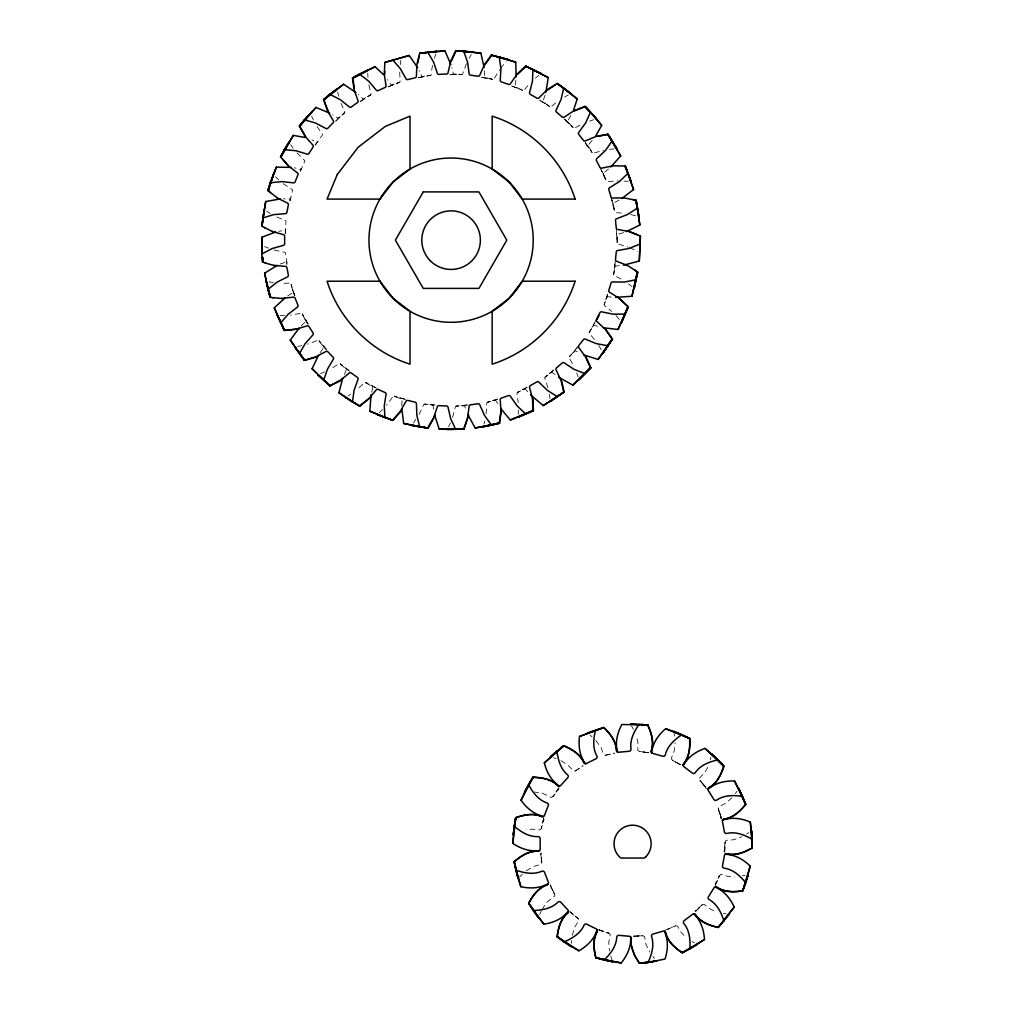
<?xml version="1.0" encoding="UTF-8"?>
<svg xmlns="http://www.w3.org/2000/svg" width="1014" height="1014" viewBox="0 0 1014 1014"><rect width="100%" height="100%" fill="white"/><g stroke="black" fill="none" stroke-linecap="round" stroke-linejoin="round"><path stroke-width="0.75" stroke-dasharray="5 3.75" d="M399.731 72.133L400.086 81.919L388.362 86.836M484.464 70.701L484.806 77.356L493.742 79.472L499.572 69.725M518.23 414.409L518.357 410.036M724.744 852.482L725.137 842.102L726.062 840.353L733.921 839.719L741.982 836.74M285.568 233.524L285.973 220.811L275.491 216.426M285.188 233.499L285.428 229.113L284.503 230.533L278.609 231.243M571.516 943.286L571.655 940.586M724.642 851.126L725.137 842.102L724.097 851.545M486.099 413.864L486.821 402.52L498.026 398.882M401.772 405.676L402.051 399.009L393.369 396.068L386.626 405.207M400.277 64.655L400.822 60.308M615.321 260.966L613.635 275.111L623.635 280.472M615.042 263.957L613.597 274.224L615.308 266.086L621.95 265.427M572.276 935.301L574.748 927.075L578.981 920.408L578.145 918.621L570.083 911.814M432.458 65.454L430.963 75.125L418.516 77.736M515.923 80.081L515.011 86.684L522.514 90.271L524.213 90.157L529.866 83.11M484.033 423.966L484.679 421.114M543.605 818.26L541.311 828.387L540.082 829.946L532.236 829.122L526.279 829.832M290.156 200.873L292.615 189.922L283.16 183.623M543.821 818.146L541.311 828.387L544.074 819.312M710.269 759.79L710.915 757.154M289.801 200.823L290.511 197.958L289.332 199.188L283.413 198.769M452.586 417.35L455.451 406.348L467.124 404.941M371.694 392.152L372.873 386.866L364.901 382.329L356.56 390.022M434.41 58.216L435.767 54.046M607.462 294.554L604.078 305.239L611.708 311.374M607.563 294.554L604.205 304.365L607.437 296.696L614.078 297.305M466.44 63.629L462.549 74.301L449.836 74.504M545.05 95.24L542.896 101.552L549.588 106.495L551.274 106.698L558.169 100.855M715.377 885.184L719.484 875.652L720.979 874.347L728.546 876.603L734.529 876.996M448.657 426.881L450.406 422.863M300.499 171.138L304.986 160.833L296.899 152.861M539.689 914.501L541.349 910.813M715.136 885.26L719.484 875.652L715.098 884.069M300.144 171.024L301.399 168.337L300.005 169.313L294.275 167.779M419.036 414.422L423.915 404.18L434.081 404.903M707.772 767.332L704.755 772.503L699.368 778.27L699.863 780.184L706.403 788.816M344.367 374.381L346.522 369.413L339.551 363.443L329.905 369.426M469.152 58.343L471.269 54.515M595.75 320.652L588.995 333.01L595.332 340.489M594.445 323.187L589.286 332.186L593.912 325.266L599.135 326.698M541.907 909.583L546.964 902.143L554.912 895.869L550.019 883.891M570.781 115.634L567.472 121.427L573.1 127.549L574.723 128.068L582.594 123.645M558.828 787.84L553.023 796.459L551.324 797.46L542.173 793.138L534.568 792.035M413.37 423.041L415.841 419.428M559.069 787.815L553.023 796.459L558.891 788.981M735.365 793.518L736.912 791.3M315.43 145.091L322.642 134.609L316.203 125.254M315.075 144.926L317.699 141.301L316.14 141.998L311.944 139.945M320.107 352.733L323.948 347.282L318.244 340.108L307.622 344.152M500.422 68.407L506.037 61.689M578.804 345.533L568.93 357.435L573.734 365.965M577.105 347.688L569.374 356.674L575.217 350.755L580.084 353.151M732.057 797.688L725.618 803.392L718.52 806.814L718.292 808.779L721.271 819.185M592.176 140.54L587.841 145.598L592.848 153.291L603.799 150.262M695.858 911.231L702.106 904.894L703.957 904.222L710.206 909.038L715.643 911.573M379.439 412.597L382.544 409.517M519.434 877.11L522.337 874.271M695.655 911.218L702.106 904.894L694.97 911.155M335.875 121.135L344.937 112.212L340.958 103.263M335.621 121.046L344.418 112.922L338.042 118.258L332.415 114.683M301.171 325.912L305.975 321.286L301.728 313.161L290.536 315.126M553.669 369.983L544.607 377.614L548.143 388.413M535.43 78.078L538.814 75.302M553.314 370.516L545.19 376.954L552.047 372.252L556.369 375.522M526.342 870.773L533.719 866.362L541.337 864.296L541.21 852.939M608.489 169.046L603.267 173.191L606.727 181.683L618.046 180.796M561.046 760.703L568.296 765.342L573.544 771.223L575.496 770.906L582.797 765.824M575.496 770.906L582.999 765.874M746.57 834.04L748.814 832.532M348.094 395.916L350.514 394.294M360.477 101.476L371.061 94.429L368.564 83.351M360.236 101.387L370.427 95.037L363.151 99.068L358.297 94.492M287.659 295.987L293.249 292.362L291.043 284.338L289.852 283.134L280.815 283.464M564.583 96.964L568.436 94.885M527.229 387.082L516.899 392.836L518.192 402.533M526.798 387.513L517.596 392.291L525.227 388.97L529.612 393.99M667.212 929.534L675.324 925.871L677.301 925.921L681.383 932.677L685.54 936.987M619.098 200.113L613.191 203.193L614.611 211.394L615.688 212.712L624.713 213.232M664.398 930.599L675.324 925.871M320.475 373.621L324.505 371.91M388.121 86.748L399.351 82.388L391.442 84.973L387.551 79.561M280.041 264.046L285.682 262.246L286.328 260.674L286.937 264.996M589.628 121.034L593.798 119.715M497.544 399.174L487.607 402.127L495.719 400.315L499.078 406.069M595.89 740.474L600.972 747.407L603.723 754.796L605.662 755.202L614.307 753.098M623.635 232.637L617.247 234.538L617.311 243.715L628.148 247.099M605.662 755.202L614.484 753.212M742.387 875.868L745.024 875.272M297.584 346.484L301.868 345.571M418.262 77.647L430.139 75.454L421.887 76.494L419.086 70.435M609.668 149.4L614.015 148.906M468.088 404.941L456.287 406.107L464.602 405.866L466.478 410.949M633.889 936.252L642.775 935.77L644.612 936.518L645.969 944.288L649.682 952.045M633.851 936.112L642.775 935.77L633.75 936.099M280.232 315.506L284.617 315.43M449.595 74.415L461.687 74.466L453.385 73.921L451.788 67.444M623.978 181.05L628.338 181.392M435.12 405.042L424.79 404.092L433.003 405.423L433.878 410.771M648.301 752.616L639.479 751.45L637.819 750.373L637.907 742.489L636.653 736.633M648.314 752.768L639.479 751.45L648.415 752.781M723.375 913.373L726.049 913.766M269.065 281.816L273.374 282.564M481.206 77.254L492.855 79.46L480.966 77.178M274.173 250.078L285.289 252.41L287.304 264.971M630.632 214.461L636.26 215.995M404.687 399.174L394.243 396.157L405.625 399.453M598.982 930.015L608.856 933.235L610.289 934.604L608.755 942.336L609.414 950.917M599.008 929.838L608.856 933.235L598.894 929.787M553.581 757.788L556.141 758.662M264.464 246.605L268.558 248.164M512.666 86.367L522.514 90.271L511.5 85.898M629.631 247.606L637.489 251.472M376.295 387.969L365.75 382.57L375.408 387.551M680.166 764.442L672.358 760.183L671.205 758.573L674.133 751.247L675.058 742.704M692.106 941.461L694.451 942.805M266.619 211.178L270.345 213.472M539.359 100.031L549.588 106.495L539.6 100.12M628.49 283.907L631.976 286.544M349.678 371.149L340.336 363.849L350.084 371.58M570.096 912.055L578.145 918.621L570.172 911.903M589.971 735.049L592.037 736.798M275.44 176.791L278.66 179.744M564.506 119.399L573.1 127.549L562.149 116.99M616.018 315.595L619.934 319.942M326.419 349.716L323.58 346.484L326.191 349.703M326.723 349.589L318.928 340.653L327.928 351.845M705.731 787.13L699.863 780.184L705.579 787.194M652.788 956.367L654.499 958.458M585.344 142.835L588.133 146.434L585.306 142.759M290.6 144.685L293.211 148.209M705.833 787.764L703.222 784.152L705.871 787.967M585.306 143.05L592.214 152.683L583.418 140.325M598.767 345.444L601.784 350.451M307.939 324.163L305.759 320.437L307.686 324.138M308.256 324.074L302.299 313.82L308.978 326.597M550.387 886.16L554.772 893.892L550.45 885.957M631.481 725.809L633.42 729.37M311.577 116.04L313.465 119.994M599.882 167.247L606.22 180.961L601.264 170.2M576.674 372.86L578.183 376.98M294.96 295.518L291.043 284.338L295.15 298.23M294.605 295.581L293.185 291.474L294.364 295.53M721.246 817.373L718.292 808.779L721.081 817.385M610.758 956.063L612 959.916M721.119 818.006L719.978 813.697L721.081 818.197M337.586 91.881L338.701 96.115M610.948 196.817L614.611 211.394L611.784 199.885M549.284 394.231L549.994 398.553M540.614 853.598L541.92 862.407L540.754 853.433M674.171 733.376L674.513 736.05M367.702 73.071L367.981 77.444M616.309 229.43L617.108 242.866L616.575 232.498M680.128 764.594L672.358 760.183L680.217 764.645M567.929 122.187L564.506 119.158L567.929 122.187M603.406 174.053L601.289 169.972L603.406 174.053M613.153 204.08L611.835 199.72L613.153 204.08"/><path stroke-width="1.5" d="M501.41 408.49L499.649 423.193L491.803 425.094L475.211 427.984L468.024 415.043M500.815 408.667L510.321 420.024L532.946 410.531L532.464 398.844L529.701 387.918A1.698 1.698 0 0 1 530.398 385.612L536.862 381.885A1.698 1.698 0 0 1 539.194 382.43L547.281 390.289L557.168 396.55L543.289 405.562L530.715 395.105M510.321 420.024L533.415 410.695L532.92 399.009M632.926 199.466L635.765 200.214L637.299 208.136L627.501 214.512L616.981 218.606A1.698 1.698 0 0 0 615.523 220.507L616.233 227.935A1.698 1.698 0 0 0 618.033 229.519L629.124 231.547L640.417 236.123L639.302 261.004L623.496 265.174M384.724 74.25L384.826 71.335M558.955 786.078A1.977 1.977 0 0 1 558.017 785.685C551.451 779.145 541.831 777.687 532.971 777.332L528.522 784.57C532.743 792.39 538.459 800.173 547.281 803.05A1.977 1.977 0 0 1 548.219 805.686L544.48 815.37A1.977 1.977 0 0 1 542.021 816.701C533.554 812.898 524.086 814.85 515.708 817.804L514.161 826.156C520.93 831.924 529.067 837.12 538.333 836.613A1.977 1.977 0 0 1 540.158 838.73L540.183 849.124A1.977 1.977 0 0 1 538.358 851.253C529.093 850.771 520.968 855.993 514.225 861.786L515.796 870.126C524.187 873.067 533.656 874.968 542.122 871.14A1.977 1.977 0 0 1 544.581 872.458L548.359 882.142A1.977 1.977 0 0 1 547.421 884.778C538.611 887.681 532.92 895.489 528.725 903.322L533.212 910.534C542.097 910.242 551.616 908.607 558.118 901.978A1.977 1.977 0 0 1 560.894 902.321L567.903 909.976A1.977 1.977 0 0 1 567.992 912.777C560.818 918.659 558.334 928 557.256 936.822L564.038 941.93C572.213 938.444 580.502 933.476 584.178 924.945A1.977 1.977 0 0 1 586.891 924.261L596.194 928.875A1.977 1.977 0 0 1 597.284 931.448C592.721 939.534 593.786 949.142 595.953 957.748L604.129 960.068C610.491 953.857 616.423 946.227 616.766 936.949A1.977 1.977 0 0 1 619.047 935.339L629.39 936.277A1.977 1.977 0 0 1 631.342 938.28C630.011 947.469 634.472 956.037 639.606 963.287L648.06 962.489C651.761 954.402 654.537 945.149 651.508 936.378A1.977 1.977 0 0 1 653.041 934.046L663.029 931.182A1.977 1.977 0 0 1 665.577 932.348C667.643 941.398 674.906 947.773 682.308 952.678L689.913 948.876C690.433 940.016 689.672 930.383 683.677 923.285A1.977 1.977 0 0 1 684.273 920.56L692.549 914.286A1.977 1.977 0 0 1 695.338 914.451C700.547 922.144 709.61 925.465 718.305 927.366L734.212 907.074C730.334 898.543 724.173 890.913 715.453 887.161M639.302 261.004L640.417 236.123M516.177 76.963L515.72 62.171L499.192 56.961L500.929 68.534L500.282 79.789A1.698 1.698 0 0 0 501.398 81.919L508.445 84.352A1.698 1.698 0 0 0 510.638 83.376L517.102 74.123L525.607 66.113L548.244 77.609L545.887 92.223M539.296 850.493C529.904 851.887 520.651 848.655 512.856 843.445L514.161 826.156M512.856 843.445L515.758 817.601C524.137 814.66 533.605 812.734 542.072 816.549A1.977 1.977 0 0 0 543.098 816.574M371.339 396.715L359.919 406.132L352.479 401.937L354.076 390.352L357.866 379.73A1.698 1.698 0 0 0 357.384 377.373L351.313 373.051A1.698 1.698 0 0 0 348.93 373.367L340.134 380.427L329.702 385.726L312.084 368.741L318.459 355.394M264.768 227.694L261.789 226.021L265.719 201.507L280.295 198.959M262.626 222.167L263.006 218.149M724.009 921.08C721.296 912.613 717.113 903.905 708.963 899.469A1.977 1.977 0 0 1 708.52 896.706L713.97 887.858A1.977 1.977 0 0 1 716.644 887.009C724.275 892.295 733.933 892.13 742.717 890.761L745.772 882.826C740.182 875.919 733.135 869.315 723.92 868.111A1.977 1.977 0 0 1 722.526 865.69L724.414 855.486A1.977 1.977 0 0 1 726.594 853.725C735.619 855.905 744.555 852.254 752.249 847.805L752.236 839.313C744.529 834.89 735.568 831.265 726.556 833.483A1.977 1.977 0 0 1 724.364 831.721L722.437 821.517A1.977 1.977 0 0 1 723.831 819.097C733.033 817.867 740.068 811.238 745.632 804.305L742.552 796.383C733.756 795.052 724.097 794.913 716.492 800.223A1.977 1.977 0 0 1 713.818 799.387L708.342 790.565A1.977 1.977 0 0 1 708.761 787.802C716.898 783.328 721.055 774.607 723.743 766.128L718.001 759.866C709.331 761.793 700.268 765.152 695.097 772.858A1.977 1.977 0 0 1 692.309 773.036L684.006 766.799A1.977 1.977 0 0 1 683.398 764.062C689.381 756.951 690.103 747.318 689.545 738.446L681.928 734.681C674.538 739.599 667.301 746.012 665.26 755.062A1.977 1.977 0 0 1 662.725 756.241L652.724 753.415A1.977 1.977 0 0 1 651.178 751.082C654.182 742.299 651.368 733.059 647.654 724.985L639.188 724.224C634.08 731.487 629.643 740.068 631.012 749.257A1.977 1.977 0 0 1 629.073 751.273L618.73 752.249A1.977 1.977 0 0 1 616.449 750.626C616.068 741.348 610.111 733.743 603.723 727.57L579.514 736.443C578.31 745.734 579.552 755.468 584.989 763.25M617.285 751.488C615.029 742.273 617.387 732.754 621.861 724.516L647.857 725.01C651.571 733.084 654.36 742.337 651.343 751.121A1.977 1.977 0 0 0 651.964 752.996M417.616 67.684L409.238 55.478L384.902 62.412L384.268 74.085L385.979 85.239A1.698 1.698 0 0 1 385.067 87.458L378.285 90.563A1.698 1.698 0 0 1 376.004 89.79L368.703 81.196L359.463 74.022L352.479 78.053L354.076 89.65L357.866 100.272A1.698 1.698 0 0 1 357.384 102.629L351.313 106.952A1.698 1.698 0 0 1 348.93 106.635L340.134 99.575L329.702 94.277L323.605 99.562L327.357 110.64L333.099 120.349A1.698 1.698 0 0 1 333.074 122.757L327.928 128.157A1.698 1.698 0 0 1 325.532 128.284L315.557 123.024L304.314 119.791L299.32 126.142L305.113 136.307L312.578 144.761A1.698 1.698 0 0 1 313.009 147.119L308.978 153.393A1.698 1.698 0 0 1 306.646 153.976L295.86 150.706L284.212 149.666L280.51 156.828L288.115 165.726L297.051 172.608A1.698 1.698 0 0 1 297.926 174.839L295.15 181.772A1.698 1.698 0 0 1 292.97 182.786L281.753 181.607L270.117 182.786L267.848 190.531L277.456 197.983M262.601 223.131L263.146 218.568M263.513 215.526L264.236 209.442L261.789 226.021M597.018 930.269C594.09 939.306 587.068 946.151 578.931 950.802L557.092 936.695C558.194 927.873 560.691 918.545 567.878 912.663A1.977 1.977 0 0 0 568.36 911.763M515.708 817.804L513.185 834.953L515.758 817.601M263.501 215.12L265.719 201.507M352.479 401.937L338.929 392.735L342.669 378.412M371.061 394.89L369.831 411.202L392.988 420.392L400.695 411.595M634.929 270.117L637.299 271.866L634.181 288.496L637.755 272.031L627.501 265.478L616.981 261.397A1.698 1.698 0 0 1 615.523 259.495L616.233 252.068A1.698 1.698 0 0 1 618.033 250.471L629.124 248.443L639.961 244.032M615.637 297.356L631.963 296.253L637.299 271.866M637.755 272.031L631.963 296.253M468.645 414.979L464.133 429.074L451.471 429.378M475.211 427.984L499.192 423.028L500.929 411.469L500.282 400.2A1.698 1.698 0 0 1 501.398 398.084L508.445 395.637A1.698 1.698 0 0 1 510.638 396.613L517.102 405.866L525.607 413.889M417.654 63.261L419.289 56.15M595.56 729.903C593.418 738.534 592.391 748.142 596.98 756.203A1.977 1.977 0 0 1 595.89 758.789L586.612 763.428A1.977 1.977 0 0 1 583.887 762.756C580.185 754.239 571.883 749.295 563.695 745.835L544.328 762.87C546.571 771.958 551.236 780.59 559.12 785.888M745.772 882.826L750.221 866.083C743.528 859.53 735.011 854.65 725.53 854.295M750.221 866.083L742.628 890.951C733.844 892.307 724.186 892.459 716.568 887.149A1.977 1.977 0 0 0 715.567 886.933M548.244 77.609L532.946 69.459L532.464 81.145L529.701 92.084A1.698 1.698 0 0 0 530.398 94.378L536.862 98.117A1.698 1.698 0 0 0 539.194 97.559L547.281 89.701L557.168 83.44L577.245 98.941L573.556 110.032M323.605 380.44L327.357 369.362L333.099 359.64A1.698 1.698 0 0 0 333.074 357.245L327.928 351.845A1.698 1.698 0 0 0 325.532 351.706L315.557 356.979L304.314 360.198L290.257 340.121L299.054 328.206M270.497 192.647L268.304 190.695L269.065 188.11M630.67 937.278C631.202 946.759 627.134 955.682 621.214 962.958L604.129 960.068M450.862 64.465L444.943 50.89L419.695 53.184L416.868 64.528L416.437 75.796A1.698 1.698 0 0 1 415.119 77.812L407.882 79.561A1.698 1.698 0 0 1 405.79 78.382L400.238 68.559L392.519 59.775M268.304 190.695L273.425 174.636L267.848 190.531M683.449 765.266C687.986 756.926 696.149 751.488 704.996 748.421L723.869 766.292C721.169 774.759 716.999 783.48 708.862 787.929A1.977 1.977 0 0 0 708.216 788.727M742.717 890.761L748.345 874.372L742.628 890.951M270.573 182.951L276.378 167.133L291.17 167.386M577.245 98.941L563.733 88.117L561.046 99.511L556.268 109.715A1.698 1.698 0 0 0 556.521 112.11L562.149 116.99A1.698 1.698 0 0 0 564.557 116.902L573.987 110.716L584.863 106.432L590.44 112.275L585.648 122.935L579.019 132.061A1.698 1.698 0 0 0 578.804 134.456L583.418 140.325A1.698 1.698 0 0 0 585.788 140.68L596.219 136.396L607.716 134.254L620.695 155.941L610.821 166.955M635.765 279.788L624.294 282.069L613.026 281.968A1.698 1.698 0 0 0 610.948 283.185L608.844 290.346A1.698 1.698 0 0 0 609.934 292.488L619.478 298.496L627.894 306.621L621.734 322.275L628.35 306.773L617.399 296.81M270.117 182.786L276.378 167.133M603.368 327.801L618.071 329.461L627.894 306.621M628.35 306.773L618.071 329.461M435.247 415.144L428.136 428.123L420.151 426.983L403.673 423.484L401.81 408.807M434.626 415.081L439.227 429.15L463.677 428.909L467.568 417.882L469.064 406.703A1.698 1.698 0 0 1 470.559 404.827L477.949 403.775A1.698 1.698 0 0 1 479.914 405.144L484.502 415.448L491.346 424.929M451.141 61.474L456.072 50.865L462.79 51.182M543.162 816.333C533.909 814.242 526.443 807.892 521.057 800.211L528.522 784.57M521.057 800.211L533.098 777.168C541.945 777.485 551.578 778.967 557.915 785.812A1.977 1.977 0 0 0 560.691 785.47L567.675 777.776A1.977 1.977 0 0 0 567.751 774.988C560.552 769.119 558.042 759.79 556.927 750.968M574.444 110.868L585.332 106.597L590.896 112.427L601.695 125.368L595.979 135.559M299.32 353.861L305.113 343.695L312.578 335.241A1.698 1.698 0 0 0 313.009 332.884L308.978 326.597A1.698 1.698 0 0 0 306.646 326.014L295.86 329.297L284.212 330.336L274.249 307.876L285.137 297.837M651.647 752.198C652.877 742.78 658.517 734.757 665.666 728.698L681.928 734.681M596.916 319.537L598.97 315.557M484.122 67.596L480.877 53.146L455.616 50.7L450.685 61.309L448.137 72.298A1.698 1.698 0 0 1 446.464 74.022L439.011 74.377A1.698 1.698 0 0 1 437.186 72.818L433.599 62.12L427.68 52.031M568.17 911.586C562.174 918.95 553.162 922.791 543.884 924.185L528.624 903.144C532.832 895.311 538.535 887.516 547.357 884.626M282.437 154.305L280.967 156.993L293.35 135.382L304.872 137.448M283.907 151.606L289.041 142.201L280.51 156.828M532.971 777.332L524.428 792.416L533.098 777.168M612.076 141.035L605.358 150.604L597.119 158.311A1.698 1.698 0 0 0 596.46 160.618L599.882 167.247A1.698 1.698 0 0 0 602.139 168.058L613.204 165.814L625.359 166.043L633.573 189.555L621.785 198.503M624.89 314.112L613.204 314.175L602.139 311.944A1.698 1.698 0 0 0 599.882 312.743L596.46 319.372A1.698 1.698 0 0 0 597.119 321.692L605.358 329.385L612.076 338.955L603.102 353.075L612.545 339.12L605.814 329.55M284.212 149.666L293.35 135.382M584.026 355.039L598.159 359.45L612.076 338.955M612.545 339.12L598.159 359.45M403.673 423.484L427.68 427.971L433.599 417.869L437.186 407.184A1.698 1.698 0 0 1 439.011 405.625L446.464 405.98A1.698 1.698 0 0 1 448.137 407.704L450.685 418.693L455.616 429.302M484.958 64.706L491.803 55.225L508.09 59.573L491.346 55.06L484.502 64.554L479.914 74.859A1.698 1.698 0 0 1 477.949 76.227L470.559 75.163A1.698 1.698 0 0 1 469.064 73.287L467.568 62.108L463.677 51.08M734.212 907.074L718.153 927.518C709.47 925.605 700.408 922.258 695.224 914.565A1.977 1.977 0 0 0 694.362 913.994M280.51 323.162L288.115 314.277L297.051 307.394A1.698 1.698 0 0 0 297.926 305.151L295.15 298.23A1.698 1.698 0 0 0 292.97 297.216L281.753 298.395M305.569 136.459L299.776 126.294L301.45 124.19M303.11 122.073L316.038 107.421L329.677 113.162M708.368 788.943C715.618 782.808 725.187 780.679 734.554 781.008L745.696 804.495C740.119 811.415 733.084 818.044 723.882 819.261A1.977 1.977 0 0 0 722.475 820.656M299.776 126.294L310.499 113.302L299.32 126.142M718.305 927.366L729.472 914.121M625.359 166.043L631.253 181.836L624.89 165.89L627.894 173.381L619.478 181.506L609.934 187.514A1.698 1.698 0 0 0 608.844 189.656L610.948 196.817A1.698 1.698 0 0 0 613.026 198.034L624.294 197.92L636.234 200.366L639.847 225.007L626.576 231.56M304.314 119.791L316.038 107.421M607.716 345.749L596.219 343.607L585.788 339.31A1.698 1.698 0 0 0 583.418 339.677L578.804 345.533A1.698 1.698 0 0 0 579.019 347.929L585.648 357.055L590.44 367.727L578.981 379.806L590.896 367.879L586.105 357.22M558.6 377.233L572.923 385.13L590.44 367.727M590.896 367.879L572.923 385.13M517.558 74.288L526.076 66.265L541.235 73.616L525.607 66.113M544.328 762.87L563.873 745.721C572.048 749.194 580.35 754.15 584.039 762.667A1.977 1.977 0 0 0 585.762 763.631M273.488 297.824L270.117 297.203L267.848 289.472L276.999 282.184L287.063 277.101A1.698 1.698 0 0 0 288.344 275.073L286.937 267.747A1.698 1.698 0 0 0 284.997 266.34L273.755 265.376M324.848 102.553L324.062 99.714L343.594 84.263L355.901 92.477M548.029 883.739C539.778 888.429 529.967 888.758 520.828 886.718L514.187 861.57C520.638 856.209 528.193 850.911 536.976 851.202M324.062 99.714L326.432 97.762M328.789 95.81L337.054 88.979L323.605 99.562M563.695 745.835L550.285 756.812L563.873 745.721M267.848 289.472L264.629 273.184L277.215 265.389M329.702 94.277L343.594 84.263M561.515 380.656L564.19 392.038L543.289 405.562M564.19 392.038L550.247 401.481L563.733 391.873L561.046 380.491L556.268 370.275A1.698 1.698 0 0 1 556.521 367.892L562.149 362.999A1.698 1.698 0 0 1 564.557 363.101L573.987 369.286L584.863 373.57M547.75 89.866L555.051 85.037M689.913 948.876L704.476 939.509C703.957 930.155 700.953 920.813 694.172 914.159M704.476 939.509L682.118 952.767C674.716 947.849 667.478 941.461 665.412 932.398M265.782 263.171L262.55 262.005L261.789 253.982L272.145 248.557L282.995 245.477A1.698 1.698 0 0 0 284.642 243.728L284.642 236.275A1.698 1.698 0 0 0 282.995 234.513L272.145 231.446M354.101 77.546L375.041 66.734L383.609 74.706M723.058 820.009C732.032 816.916 741.728 818.387 750.335 822.088L752.249 848.008C744.542 852.444 735.594 856.082 726.569 853.889M354.279 77.482L367.727 70.131L352.479 78.053M682.308 952.678L697.518 944.364M340.59 380.58L330.158 385.878L318.624 375.205M261.789 253.982L261.751 237.289L275.58 232.029M359.463 74.022L375.041 66.734M532.946 410.531L517.926 417.337L533.415 410.695M579.514 736.443L603.926 727.52C610.301 733.705 616.246 741.323 616.613 750.601A1.977 1.977 0 0 0 617.868 752.122M262.55 217.985L273.755 214.626L284.997 213.662A1.698 1.698 0 0 0 286.937 212.243L288.344 204.917A1.698 1.698 0 0 0 287.063 202.889L276.999 197.819M587.258 732.945L603.926 727.52M316.013 357.131L304.77 360.363L290.257 340.121M384.902 62.412L409.238 55.478M499.192 423.028L483.184 426.78L499.649 423.193M299.358 328.751L284.668 330.501L274.249 307.876M598.108 136.256L608.185 134.406L620.695 155.941M648.06 962.489L665.045 959.016C667.922 950.093 668.505 940.308 664.588 931.651M421.482 53.146L426.805 52.386M639.606 963.287L656.793 961.019L639.403 963.3L634.739 955.784L631.139 945.175M421.672 53.159L426.235 52.601M429.277 52.246L436.882 51.321L429.074 52.17M419.695 53.184L425.943 52.5M639.403 963.3L647.857 962.514M428.136 52.183L444.943 50.89M463.677 428.909L447.288 429.48L464.133 429.074M439.227 429.15L446.882 429.29M638.212 724.478L630.34 724.059L639.099 724.541M641.355 724.642L647.654 724.985M642.027 724.693L647.857 725.01M456.072 50.865L460.66 51.182M463.715 51.397L472.879 52.056L455.616 50.7M273.02 297.672L282.209 298.547M464.133 51.245L480.877 53.146M427.68 427.971L411.519 425.348L428.136 428.123M621.214 962.958L595.763 957.685C593.596 949.066 592.556 939.458 597.132 931.384A1.977 1.977 0 0 0 597.259 930.37M491.346 55.06L515.72 62.171M595.953 957.748L612.798 961.842L595.763 957.685M265.326 263.019L274.211 265.529M665.666 728.698L689.723 738.547C690.268 747.419 689.52 757.052 683.537 764.15A1.977 1.977 0 0 0 683.233 765.126M392.988 420.392L377.195 414.511L392.519 420.227L400.238 411.431L405.79 401.607A1.698 1.698 0 0 1 407.882 400.429L415.119 402.19A1.698 1.698 0 0 1 416.437 404.193L416.868 415.474L419.695 426.818M629.58 231.712L637.755 234.855M369.831 411.202L385.358 417.743M689.545 738.446L673.74 731.335L689.723 738.547M264.312 227.529L272.601 231.598M564.038 941.93L578.931 950.802M359.919 406.132L345.533 397.374L359.463 405.968L368.703 398.806L376.004 390.2A1.698 1.698 0 0 1 378.285 389.439L385.067 392.532A1.698 1.698 0 0 1 385.979 394.763L384.268 405.904L384.902 417.591M338.929 392.735L352.935 402.102M557.256 936.822L571.478 946.721L557.092 936.695M557.168 83.44L571.123 93.694L557.624 83.604M704.996 748.421L718.001 759.866M330.158 385.878L317.686 374.546L329.702 385.726M312.084 368.741L316.444 373.051M723.869 766.292L711.575 753.795L723.743 766.128M584.863 106.432L596.663 119.056L585.332 106.597M282.754 159.337L288.572 165.878M590.44 112.275L601.695 125.368M533.212 910.534L543.884 924.185M304.77 360.363L294.668 346.877L304.314 360.198M528.624 903.144L538.409 917.695L528.725 903.322M607.716 134.254L616.956 148.792L608.185 134.406M734.554 781.008L742.552 796.383M329.233 113.593L325.342 103.935M284.668 330.501L277.291 315.341L284.212 330.336M745.696 804.495L738.75 788.398L745.632 804.305M627.894 173.381L633.573 189.555M515.796 870.126L520.828 886.718M268.685 290.917L270.573 297.368L266.2 281.093L270.117 297.203M514.187 861.57L518.065 878.682L514.225 861.786M264.629 273.184L268.304 289.624M635.765 200.214L639.035 216.983L636.234 200.366M354.304 88.357L352.935 78.217M637.299 208.136L639.847 225.007M750.335 822.088L752.236 839.313M262.499 256.821L263.006 262.17L262.677 257.581M262.132 249.951L261.802 245.363L262.144 252.93M262.347 257.467L262.55 262.005M752.249 847.805L751.577 830.491L752.249 848.008M261.751 237.289L262.106 249.545M337.294 174.459L327.078 199.086L379.971 199.086L393.014 182.089L410.024 169.034L410.024 116.154L385.383 126.357L358.17 147.233L337.294 174.459M575.103 281.22C562.833 320.107 531.044 351.896 492.158 364.165L492.158 311.285L509.167 298.23L522.223 281.22L575.103 281.22M423.244 191.912L395.384 240.153L423.244 288.394L478.95 288.394L506.797 240.153L478.95 191.912L423.244 191.912M645.715 856.893L644.22 858.047L620.961 858.047L619.465 856.893A18.569 18.569 0 0 1 619.465 830.631A18.569 18.569 0 0 1 645.715 830.631A18.569 18.569 0 0 1 645.715 856.893M575.103 199.086L522.223 199.086L509.167 182.089L492.158 169.034L492.158 116.154C531.044 128.423 562.833 160.212 575.103 199.086M379.971 281.22L327.078 281.22C339.348 320.107 371.137 351.896 410.024 364.165L410.024 311.285A82.134 82.134 0 0 1 410.024 169.034A82.134 82.134 0 0 1 533.225 240.153A82.134 82.134 0 0 1 410.024 311.285L393.014 298.23L379.971 281.22M430.392 260.864A29.279 29.279 0 0 0 479.381 247.733A29.279 29.279 0 0 0 443.511 211.875A29.279 29.279 0 0 0 430.392 260.864"/></g></svg>
